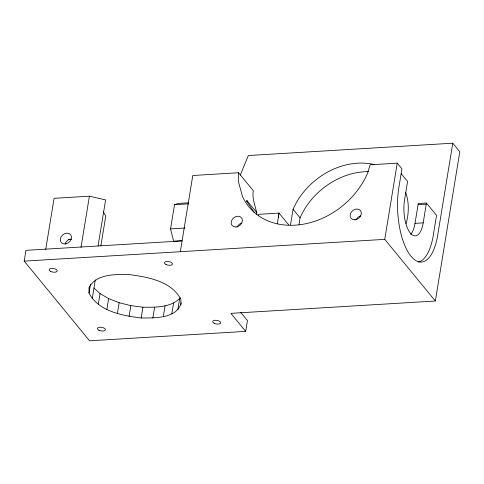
<?xml version="1.0" encoding="UTF-8"?>
<svg xmlns="http://www.w3.org/2000/svg" width="484" height="484" viewBox="0 0 484 484"><rect width="100%" height="100%" fill="white"/><g stroke="black" fill="none" stroke-linecap="round" stroke-linejoin="round"><path stroke-width="0.73" d="M180.32 251.698L192.795 175.504L238.539 172.74L238.303 181.107L242.43 196.31A73.308 58.51 -39.4 0 0 303.898 224.104A73.308 58.51 -39.4 0 0 367.562 173.296L370.091 164.796L397.243 163.156L401.926 168.868L399.137 185.892A50.911 20.612 86.5 0 0 410.257 255.286A50.911 20.612 86.5 0 0 437.494 236.531L452.782 143.197L248.34 155.539L240.306 175.014M277.284 223.862L278.342 217.437L278.463 213.148L279.044 213.093L288.694 224.86M256.816 214.291C255.951 206.48 251.692 198.942 253.332 190.769L238.539 172.74M246.683 201.852L246.84 200.491L256.943 212.797M278.342 217.437L279.044 213.093M240.784 312.446L247.463 320.589L245.697 331.377L89.576 340.803L24.2 261.124L25.967 250.337L182.087 240.911M45.714 249.49L54.093 198.319L89.407 196.189L105.609 199.922L98.083 245.902M81.022 247.36L89.407 196.189M181.27 302.766C176.823 318.889 154.487 317.915 141.171 317.994C122.537 315.58 98.488 311.508 89.026 293.098L90.49 284.156M92.202 298.834L95.306 279.885M100.89 245.769L105.748 216.106L103.28 211.641M98.288 304.394L100.055 293.6L93.969 288.041M106.879 309.397L108.646 298.604L100.055 293.6M117.376 313.505L119.143 302.712L108.646 298.604M129.077 316.433L130.843 305.646L119.143 302.712M141.171 317.994L142.937 307.201C155.606 307.376 171.021 307.667 180.369 297.829M152.847 318.067L154.614 307.279M181.863 240.711L173.593 241.213L170.562 228.89L174.524 204.708L178.275 203.419L188.79 202.784M163.302 316.657L165.068 305.864M171.82 313.856L173.587 303.063M177.834 309.851L179.6 299.064M258.353 215.822L258.595 214.327L278.463 213.148M290.497 224.951L293.062 209.312A65.165 52 -39.4 0 1 374.065 164.56M298.979 224.564L300.074 217.861A65.165 52.006 -39.4 0 1 368.36 171.626M245.697 331.377L230.904 313.354L435.352 301.012L384.762 239.356L397.243 163.156M410.71 234.401A24.436 9.892 86.5 0 0 415.012 223.354L418.261 203.54L426.434 203.044L436.538 215.392L433.029 236.803A50.911 20.612 86.5 0 1 418.466 262.056M401.139 173.605L407.57 181.421L404.515 200.098A24.436 9.892 86.5 0 0 410.317 233.064A24.436 9.892 86.5 0 0 423.191 222.864L426.434 203.044M435.352 301.012L459.8 151.752L452.782 143.197M174.524 204.708L188.802 203.843M418.073 204.684L426.247 204.188M170.562 228.89L184.84 228.024M68.468 239.459L71.438 239.278M415.012 223.354L423.191 222.864M24.2 261.124L384.762 239.356M130.843 305.646L142.937 307.201M293.062 209.312L300.074 217.861M254.191 212.361L247.403 202.373L246.84 200.491M180.919 304.926L180.871 299.402C171.409 280.992 147.36 276.921 128.72 274.513C115.132 274.422 96.413 273.811 88.977 287.581L89.026 293.098M65.08 244.178A6.111 4.876 -39.4 0 1 70.41 239.011M237.069 227.147A6.111 4.876 -39.4 0 1 241.637 223.1M356.018 219.966A6.111 4.876 -39.4 0 1 360.586 215.918M405.64 192.227A65.165 52 -39.4 0 1 406.118 223.608M66.066 243.797A6.111 4.876 -39.4 0 0 70.712 234.788A6.111 4.876 -39.4 0 0 60.936 237.087A6.111 4.876 -39.4 0 0 66.066 243.797M235.896 226.978A6.111 4.876 -39.4 0 0 242.048 218.593A6.111 4.876 -39.4 0 0 232.393 219.173A6.111 4.876 -39.4 0 0 235.896 226.978M354.845 219.797A6.111 4.876 -39.4 0 0 360.997 211.411A6.111 4.876 -39.4 0 0 351.342 211.992A6.111 4.876 -39.4 0 0 354.845 219.797M214.249 323.318A4.072 1.815 9.3 0 0 220.686 322.931A4.072 1.815 9.3 0 0 215.132 320.281A4.072 1.815 9.3 0 0 214.249 323.318M99.014 330.276A4.072 1.815 9.3 0 0 105.458 329.888A4.072 1.815 9.3 0 0 99.904 327.238A4.072 1.815 9.3 0 0 99.014 330.276M50.766 271.47A4.072 1.815 9.3 0 0 57.203 271.082A4.072 1.815 9.3 0 0 51.649 268.426A4.072 1.815 9.3 0 0 50.766 271.47M165.994 264.512A4.072 1.815 9.3 0 0 172.437 264.125A4.072 1.815 9.3 0 0 166.883 261.469A4.072 1.815 9.3 0 0 165.994 264.512"/></g></svg>
